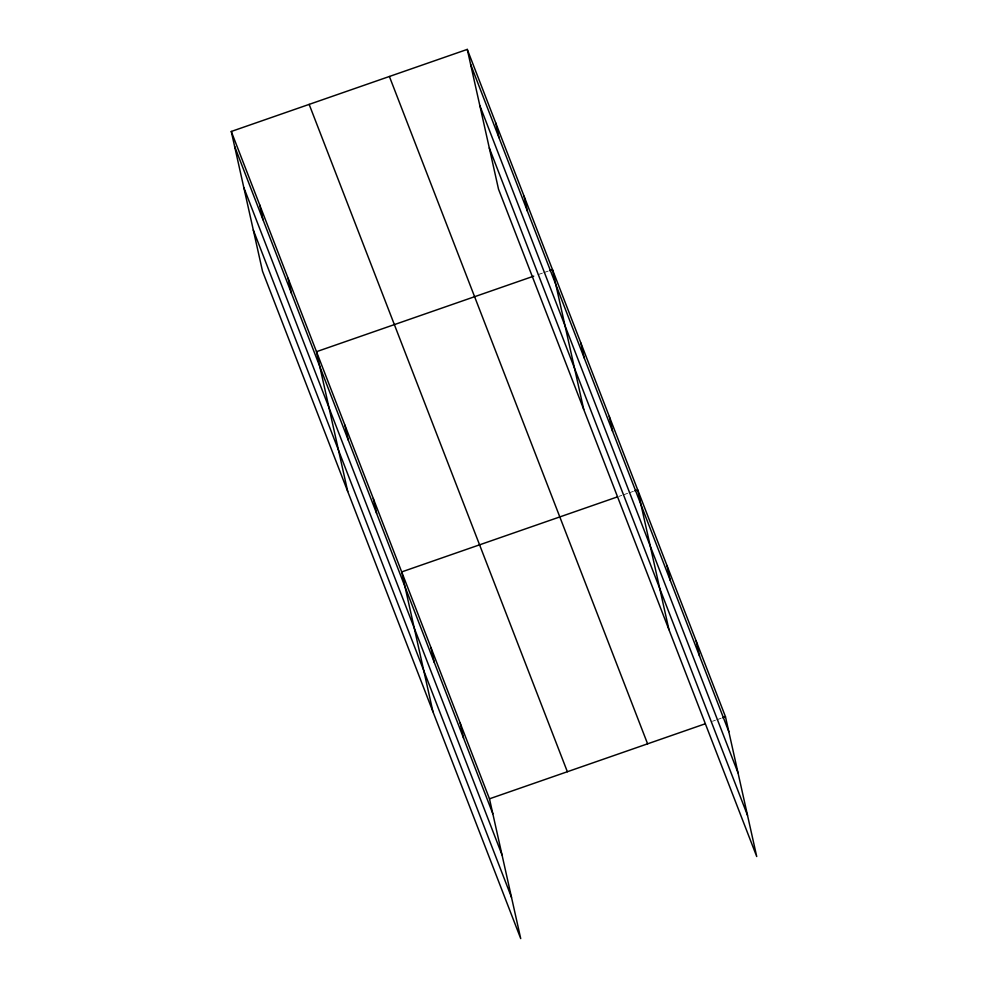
<?xml version="1.0" encoding="UTF-8"?>
<svg xmlns="http://www.w3.org/2000/svg" width="988" height="988" viewBox="0 0 988 988"><rect width="100%" height="100%" fill="white"/><g stroke="black" fill="none" stroke-linecap="round" stroke-linejoin="round"><path stroke-width="0.74" stroke-dasharray="4.94 3.71" d="M538.052 274.639L542.387 273.133M543.82 272.639L548.155 271.132M618.933 496.371L621.823 495.371M623.267 494.865L627.59 493.358M629.035 492.864L633.357 491.357M712.496 721.265L715.374 720.264M716.819 719.758L721.154 718.251"/><path stroke-width="1.48" d="M231.278 131.466L489.48 798.81L520.725 938.6L262.524 271.255L231.278 131.466L467.275 49.4L725.476 716.745L756.722 856.534L498.52 189.19L467.275 49.4M533.73 276.146L316.481 351.691L347.727 491.481M549.587 270.626L552.477 269.625L583.723 409.415M617.5 496.865L401.696 571.916L432.942 711.706M634.802 490.851L637.68 489.85L668.938 629.64M489.48 798.81L705.284 723.772M722.586 717.745L725.476 716.745M470.597 64.294L728.798 731.639M479.81 105.506L738.011 772.851M489.307 147.978L747.508 815.322M389.396 76.484L647.597 743.828M309.158 104.382L567.359 771.727M234.613 146.36L492.814 813.704M243.826 187.572L502.028 854.916M253.311 230.031L511.512 897.388M696.207 641.113L699.541 656.007M666.949 565.482L670.272 580.376M609.287 416.442L612.609 431.336M580.882 343.034L584.204 357.928M524.072 196.217L527.407 211.111M495.667 122.808L499.002 137.703M460.223 723.179L463.545 738.073M430.953 647.548L434.288 662.442M373.291 498.508L376.626 513.402M344.886 425.099L348.221 439.993M288.088 278.283L291.411 293.177M259.683 204.874L263.006 219.768"/></g></svg>
